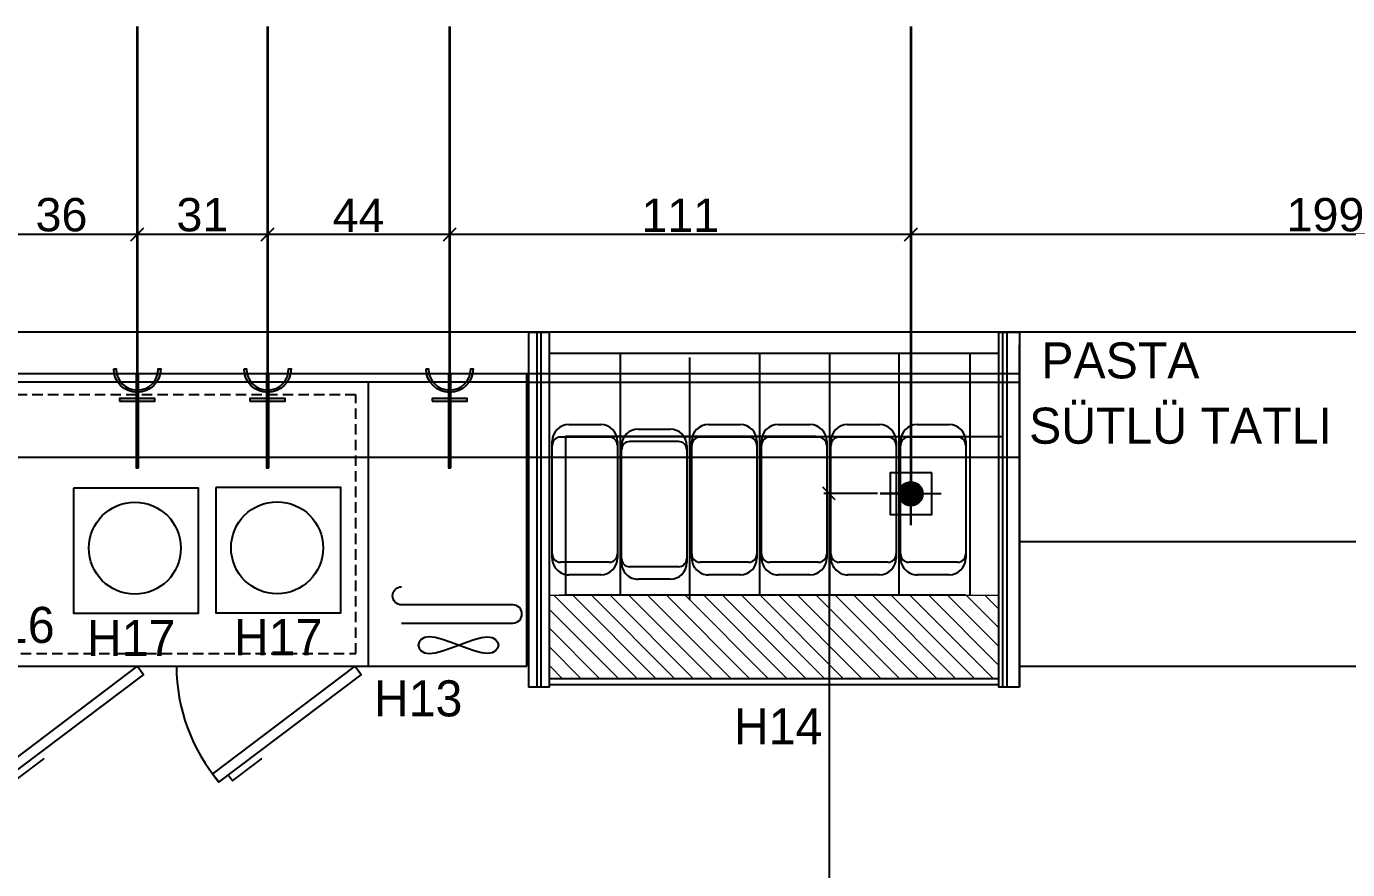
# Model space of a CAD drawing. Header units: millimetres. Extents: x 63882 to 85892, y -58394 to -53173.
# Drawn here: x 68626.9 to 68943.4, y -55242.7 to -55040.7 of the extents above; entities that cross this region are included whole.
import ezdxf
from ezdxf.enums import TextEntityAlignment as Align

# ---------------------------------------------------------------- set-up
doc = ezdxf.new("R2010")
doc.units = ezdxf.units.MM
doc.header["$LTSCALE"] = 5
doc.linetypes.add('DASHED', pattern=[0.75, 0.5, -0.25])
for name, color, linetype in [('-DWG_ANA', 7, 'Continuous'), ('CAM', 4, 'Continuous'), ('ELEKTRİK', 10, 'Continuous'), ('MAK', 1, 'Continuous'), ('OLCU', 8, 'Continuous'), ('S2000-002 Çizgi', 7, 'Continuous')]:
    doc.layers.add(name, color=color, linetype=linetype)
doc.layers.add('ELK', color=1, linetype='Continuous', lineweight=35)
doc.layers.add('t_makine', color=177, linetype='Continuous', lineweight=18)
doc.styles.get("Standard").update_dxf_attribs({"font": 'arial.ttf'})
doc.styles.add('TAKSİM', font='GOTHIC.TTF', dxfattribs={"height": 20})
doc.dimstyles.new('OLCU50', dxfattribs={"dimtxt": 8, "dimasz": 3, "dimexe": 1.25, "dimexo": 0.625, "dimtad": 1, "dimdec": 0, "dimtxsty": 'Standard', "dimblk": 'OBLIQUE', "dimcen": 2.5, "dimclrd": 256, "dimclre": 251, "dimclrt": 25, "dimadec": 0, "dimazin": 0, "dimtfac": 1, "dimtdec": 0, "dimtmove": 0, "dimatfit": 3, "dimldrblk": 'OBLIQUE', "dimfxl": 1, "dimarcsym": 0})

# ---------------------------------------------------------------- blocks, each defined once
blk = doc.blocks.new('A$C750058B0')
at = {"layer": 'S2000-002 Çizgi'}
blk.add_line((232.9999909865501, 95.81554363428585), (44.9999909865501, 95.81554363428587), dxfattribs=at)
for points in [[(232.9999909865501, 27.81554363428586), (232.9999909865501, 97.81554363428585), (44.9999909865501, 97.81554363428587), (44.9999909865501, 27.81554363428589)], [(223.5600056875428, 30.84168234974823), (222.1030107683237, 31.013712083065), (220.4009139000755, 31.46724501635617), (218.5354157324764, 32.10844674963027), (216.5882169152028, 32.84348288289403), (214.6410180979274, 33.57851901615868), (212.7755199303283, 34.21972074943278), (211.0734230620819, 34.67325368272304), (209.6164281428628, 34.84528341604073), (208.4726190473993, 34.67325368272304), (207.6556125506413, 34.21972074943278), (207.1654086525868, 33.57851901615868), (207.0020073532341, 32.84348288289493), (207.1654086525868, 32.10844674963027), (207.6556125506413, 31.46724501635617), (208.4726190473993, 31.013712083065), (209.6164281428628, 30.84168234974823), (211.0734230620819, 31.013712083065), (212.7755199303283, 31.46724501635617), (214.6410180979274, 32.10844674963027), (216.5882169152028, 32.84348288289403), (218.5354157324764, 33.57851901615868), (220.4009139000755, 34.21972074943278), (222.1030107683237, 34.67325368272304), (223.5600056875428, 34.84528341604073), (224.7038147830044, 34.67325368272304), (225.5208212797643, 34.21972074943278), (226.0110251778187, 33.57851901615868), (226.1744264771696, 32.84348288289493), (226.0110251778187, 32.10844674963027), (225.5208212797624, 31.46724501635617), (224.7038147830044, 31.013712083065)], [(81.69131034375917, 0.1504688225732309), (47.46234723069486, 25.76180584750185), (48.99902745219063, 27.81554363428589), (83.22799056525494, 2.20420660935727)], [(107.0589862014849, -1.286411495017829e-05), (141.169466500035, 25.7689148163727), (139.6233308392057, 27.81554363428589), (105.5128505406556, 2.046615953798237)], [(159.2331020383271, -1.28641149786e-05), (193.3435823368773, 25.76891481637267), (191.7974466760479, 27.81554363428586), (157.6869663774978, 2.046615953798209)]]:
    blk.add_lwpolyline(points, close=True, dxfattribs=at)
blk.add_lwpolyline([(194.9999909865501, 95.81554363428585), (194.9999909865501, 27.81554363428586)], dxfattribs=at)
at = {"layer": 'S2000-002 Çizgi', "linetype": 'DASHED'}
blk.add_lwpolyline([(191.99999098655, 92.81554363428585), (47.9999909865501, 92.81554363428587), (47.9999909865501, 30.81554363428589), (191.99999098655, 30.81554363428586)], close=True, dxfattribs=at)
at = {"layer": 'S2000-002 Çizgi'}
for points in [[(229.6686557822813, 42.49721189235333), (202.9968573629358, 42.49721189235333, -1), (202.9968573629358, 46.84301588381095)], [(202.9968573629358, 38.15140790089481), (229.6686557822813, 38.15140790089481, 1), (229.6686557822813, 42.49721189235333)]]:
    blk.add_lwpolyline(points, format="xyb", dxfattribs=at)
at = {"layer": 'S2000-002 Çizgi', "const_width": 0.4275000000000001}
for points in [[(79.43910416412567, 1.835650209041005), (78.4488790722726, 0.5122371396774099), (72.7943475725215, 4.743160275730617), (71.34650051161319, 5.826491339980775)], [(109.3033964182041, 1.695537713120784), (110.2997145235241, 0.376705609434822), (115.9346729849494, 4.633662292661967), (117.3775083546125, 5.723659266327586)], [(161.4775122550463, 1.695537713120756), (162.4738303603662, 0.3767056094347936), (168.1087888217916, 4.633662292661938), (169.5516241914547, 5.723659266327558)]]:
    blk.add_lwpolyline(points, dxfattribs=at)
at = {"layer": 'S2000-002 Çizgi'}
for centre, radius, start, end in [((48.99902745219063, 27.81554363428589), 42.74999999999995, 319.7550348336183, 0), ((139.6233308392057, 27.81554363428589), 42.74999999999999, 180, 220.5092126637801), ((191.7974466760479, 27.81554363428586), 42.74999999999999, 180, 220.5092126637801)]:
    blk.add_arc(centre, radius, start, end, dxfattribs=at)
blk = doc.blocks.new('A$C0A5F233F')
at = {"layer": 'S2000-002 Çizgi'}
blk.add_lwpolyline([(3.643508534878492e-06, 29.5281524233651), (5.299925527324376, 1.621354749659076e-05), (34.82806173714198, 5.299938097363338), (29.52813985332614, 34.82807430718094), (3.643508534878492e-06, 29.5281524233651)], dxfattribs=at)
blk.add_circle((17.02655617501296, 17.94435353750305), 11.02089809788231, dxfattribs=at)
blk = doc.blocks.new('A$C2B3414BB')
at = {"layer": 'OLCU'}
for p, q in [((3.000031262403354, 13.63338902300166), (3.000031262403354, 2.000047165449359)), ((4.000031262403354, 15.63338902300166), (32.00003126240335, 15.63338902300166)), ((33.00003126240335, 13.63338902300166), (33.00003126240335, 2.000047165449359)), ((3.126240335404873e-05, 4.000047165449359), (3.126240335404873e-05, 11.63338902300166)), ((36.00003126240335, 11.63338902300166), (36.00003126240335, 4.000047165449359)), ((32.00003126240335, 4.716543480753899e-05), (4.000031262403354, 4.716543480753899e-05))]:
    blk.add_line(p, q, dxfattribs=at)
for centre, radius, start, end in [((4.000031262403354, 11.63338902300166), 4, 90, 180), ((5.000031262403354, 13.63338902297255), 2, 90, 180), ((31.00003126240335, 13.63338902297255), 2, 0, 90), ((32.00003126240335, 11.6333890229871), 4, 0, 90), ((4.000031262403354, 4.000047165449359), 4, 180, 270), ((32.00003126240335, 4.000047165449359), 4, 270, 0), ((5.000031262403354, 2.000047165449359), 2, 180, 270), ((31.00003126240335, 2.000047165449359), 2, 270, 0)]:
    blk.add_arc(centre, radius, start, end, dxfattribs=at)
blk = doc.blocks.new('A$C0F906DE9')
at = {"layer": 't_makine'}
h = blk.add_hatch(dxfattribs=at)
h.set_pattern_fill('ANSI31', color=0, scale=1.000000000000001, angle=450.0000000000604, style=0)
h.set_pattern_definition([(135.0000000000602, (9778.30200089114, -38781.8862182494), (-2.245064030264927, -2.245064030269659), [])])
h.paths.add_polyline_path([(112.6272245569708, 22.00000107957021), (112.6272245569126, 2.000001080428774), (5.000004157453077, 2.000001079293725), (5.000004157038347, 22.00000107895175)])
at = {"color": 0}
for p, q in [((4.157074727118015e-06, 85.00000107902451), (4.157562216278166e-06, 1.079410139936954e-06)), ((113.6272245565633, 1.079170033335686e-06), (113.627224556767, 85.00000107941014)), ((117.6272245562868, 85.00000107900269), (117.6272245567743, 1.079381036106497e-06)), ((117.6272245562868, 85.00000107900269), (117.6272245564614, 69.00000107916276)), ((22.03148330315889, 22.00000108012318), (22.03148330274416, 80.00000107982487)), ((55.45718988790031, 22.00000108000677), (55.4571898881768, 80.00000108033419)), ((72.17039839785866, 22.0000010804215), (72.17039839748759, 80.00000108007953)), ((88.82253730511002, 22.00000107925007), (88.82253730469529, 80.00000107895175)), ((105.8225373052992, 22.00000107943924), (105.8225373049208, 80.00000107909727)), ((105.8225373052992, 22.00000107943924), (105.8225373049208, 80.00000107909727)), ((117.6272245567743, 1.079381036106497e-06), (117.6272245564396, 82.00000107915548)), ((38.64419377804006, 20.91712433985231), (38.64419377831655, 78.91712434017245))]:
    blk.add_line(p, q, dxfattribs=at)
at = {"layer": 'CAM', "color": 0}
for p, q in [((3.00000415732211, 1.079199137166142e-06), (3.000004157525836, 85.00000107943197)), ((5.000004157569492, 1.079381036106497e-06), (5.000004157082003, 85.00000107899541)), ((112.6272245563159, 85.00000107898813), (112.6272245568034, 1.079373760148883e-06)), ((114.6272245565269, 85.00000107921369), (114.6272245563232, 1.078973582480103e-06)), ((112.6272245569126, 2.000001080428774), (5.000004157453077, 2.000001079293725))]:
    blk.add_line(p, q, dxfattribs=at)
at = {"layer": 'MAK', "color": 0}
for p, q in [((4.157074727118015e-06, 85.00000107902451), (5.000004157082003, 85.00000107899541)), ((4.157074727118015e-06, 85.00000107902451), (4.157525836490095e-06, 1.079453795682639e-06)), ((2.000004363857443, 85.00000107891537), (1.999998502906237, 1.079439243767411e-06)), ((112.6272245563159, 85.00000107898813), (117.6272245562868, 85.00000107900269)), ((5.00000415724935, 80.00000107899541), (112.627224556345, 80.00000107899541)), ((117.6272245564396, 82.00000107915548), (117.6272245567743, 1.079381036106497e-06)), ((8.872690311371116, 60.00000107929372), (113.6272245567598, 60.00000107936648)), ((5.000004157569492, 1.079381036106497e-06), (4.157562216278166e-06, 1.079410139936954e-06)), ((112.6272245564178, 0.5000010790463421), (5.000004157183866, 0.500001079053618)), ((117.6272245567743, 1.079381036106497e-06), (112.6272245568034, 1.079373760148883e-06))]:
    blk.add_line(p, q, dxfattribs=at)
at = {"layer": 'OLCU', "color": 0}
for p, q in [((5.000004157533112, 1.079424691852182e-06), (5.000004157242074, 82.0000010791482)), ((68.72825439072767, 60.00000107896631), (8.872690311371116, 60.00000107929372)), ((8.872690311371116, 60.00000107929372), (8.872690311334736, 22.000001079301)), ((104.7282543913097, 22.00000107953383), (8.872690311334736, 22.000001079301))]:
    blk.add_line(p, q, dxfattribs=at)
at = {"layer": 't_makine', "color": 0, "extrusion": (5.766071237000001e-07, 1.907700359434107e-12, 0.9999999999998338)}
blk.add_line((69.41158346223528, 22.00000107922824), (7.32607964532508, 22.00000107925734), dxfattribs=at)
at = {"layer": 't_makine', "color": 0}
blk.add_lwpolyline([(112.6272245569708, 22.00000107957021), (112.6272245569126, 2.000001080428774), (5.000004157453077, 2.000001079293725), (5.000004157038347, 22.00000107895175)], close=True, dxfattribs=at)
at = {"color": 0, "rotation": 270.0000000045857}
for p in [(5.666385941549379, 62.8879820481161), (22.2790964166561, 61.80510530898027), (39.0920925262908, 62.88798204799969), (55.80530103555793, 62.88798204778868), (72.45743994303484, 62.88798204775958), (89.13685265366075, 62.88798204792693)]:
    blk.add_blockref('A$C2B3414BB', p, dxfattribs=at)
blk = doc.blocks.new('A$C611F6802')
at = {"layer": '-DWG_ANA'}
h = blk.add_hatch(dxfattribs=at)
h.set_pattern_fill('ANSI31', color=1, style=0)
h.set_pattern_definition([(45, (-55670.14020227872, -22065.11067284289), (-0.08838834764831843, 0.08838834764831845), [])])
h.paths.add_polyline_path([(4.423971784401617, 7.700424825947266, 1), (10.13888412773802, 7.700424825947266, 1)])
at = {"layer": '-DWG_ANA', "color": 1}
for p, q in [((7.28142795606982, 7.700424825947266), (7.28142795606982, 15.25836134111159)), ((7.28142795606982, 15.25836134111159), (7.28142795606982, 0)), ((7.28142795606982, 7.629180670555797), (0, 7.629180670555797)), ((7.28142795606982, 7.629180670555797), (14.67722620816494, 7.629180670555797)), ((14.67722620816494, 7.629180670555797), (7.28142795606982, 7.629180670555797))]:
    blk.add_line(p, q, dxfattribs=at)
blk.add_lwpolyline([(2.28142795606982, 2.700424825947266), (12.28142795606982, 2.700424825947266), (12.28142795606982, 12.70042482594727), (2.28142795606982, 12.70042482594727)], close=True, dxfattribs=at)
blk.add_circle((7.28142795606982, 7.700424825947266), 2.857456171668203, dxfattribs=at)
blk = doc.blocks.new('A$C50025146')
at = {"layer": 'ELEKTRİK'}
for points in [[(16.0258407970905, 9.846670621633166), (16.5885051934838, 9.846670621633166), (16.5885051934838, 1.406704675742731), (16.0258407970905, 1.406704675742731)], [(6.940050297998823e-05, 5.345355450490388), (6.940050297998823e-05, 5.908019846885509), (22.50664525620232, 5.908019846885509), (22.50664525620232, 5.345355450490388)]]:
    blk.add_hatch(color=256, dxfattribs=at).paths.add_polyline_path(points)
h = blk.add_hatch(color=256, dxfattribs=at)
edge = h.paths.add_edge_path()
edge.add_line((23.70435837441619, 11.25333161261187), (23.70435837441619, 10.69066721622039))
edge.add_ellipse((23.70435837441619, 5.626687648689767), major_axis=(3.580774291992597, -3.580774291992606), ratio=0.9999999999999413, start_angle=134.9999999999983, end_angle=314.9999999999983)
edge.add_line((23.70435837441619, 0.5627080811555061), (23.70435837441619, 4.368476402305532e-05))
edge.add_ellipse((23.70435837441619, 5.626687648689767), major_axis=(3.978638102213783, 3.978638102213774), ratio=0.9999999999999128, start_angle=45.0000000000025, end_angle=225.0000000000025, ccw=False)
for points, elevation in [([(16.0258407970905, 1.406704675742731), (16.0258407970905, 9.846670621633166), (16.5885051934838, 9.846670621633166), (16.5885051934838, 1.406704675742731)], 4.791194770819646e-08), ([(6.940050297998823e-05, 5.908019846885509), (22.50664525620232, 5.908019846885509), (22.50664525620232, 5.345355450490388), (6.940050297998823e-05, 5.345355450490388)], 4.794507297291503e-08)]:
    blk.add_lwpolyline(points, close=True, dxfattribs=dict(at, elevation=elevation))
at = {"layer": 'ELEKTRİK', "elevation": 4.798666618537076e-08}
blk.add_lwpolyline([(23.70435837441437, 4.368476402305532e-05), (23.70435837441619, 0.5627080811555061, -0.9999999999999944), (23.70435837441619, 10.69066721622039), (23.70435837441619, 11.25333161261187, 0.9999999999999944)], format="xyb", close=True, dxfattribs=at)
blk = doc.blocks.new('_Oblique')
at = {"color": 0, "linetype": 'ByBlock', "lineweight": -2}
blk.add_line((-0.5, -0.5), (0.5, 0.5), dxfattribs=at)
blk = doc.blocks.new('*D80')
at = {"color": 251, "lineweight": -2, "ltscale": 5, "transparency": 16777216}
for p, q in [((68838.78279961509, -55113.32484068832), (68838.78279961509, -55089.31557332132)), ((69037.45555921084, -55113.32484068833), (69037.45555921084, -55089.31557332132))]:
    blk.add_line(p, q, dxfattribs=at)
at = {"lineweight": -2, "ltscale": 5, "transparency": 16777216}
blk.add_line((69037.45555921084, -55090.56557332132), (68838.78279961509, -55090.56557332132), dxfattribs=at)
at = {"layer": 'Defpoints', "color": 0, "ltscale": 5, "transparency": 16777216}
for p in [(68838.78279961509, -55090.56557332132), (68838.78279961509, -55113.94984068832), (69037.45555921084, -55113.94984068833)]:
    blk.add_point(p, dxfattribs=at)
at = {"lineweight": -2, "ltscale": 5, "transparency": 16777216, "xscale": 3, "yscale": 3, "zscale": 3, "rotation": 180}
blk.add_blockref('_Oblique', (68838.78279961509, -55090.56557332132), dxfattribs=at)
at = {"lineweight": -2, "ltscale": 5, "transparency": 16777216, "xscale": 3, "yscale": 3, "zscale": 3}
blk.add_blockref('_Oblique', (69037.45555921084, -55090.56557332132), dxfattribs=at)
at = {"color": 25, "ltscale": 5, "transparency": 16777216, "insert": (68938.11917941296, -55085.85598941955), "char_height": 8, "attachment_point": 5}
blk.add_mtext('199', dxfattribs=at)
blk = doc.blocks.new('*D81')
at = {"color": 251, "lineweight": -2, "ltscale": 5, "transparency": 16777216}
for p, q in [((68728.25411339395, -55113.32484068832), (68728.25411339395, -55089.31557332132)), ((68838.78279961509, -55113.32484068832), (68838.78279961509, -55089.31557332132))]:
    blk.add_line(p, q, dxfattribs=at)
at = {"lineweight": -2, "ltscale": 5, "transparency": 16777216}
blk.add_line((68838.78279961509, -55090.56557332132), (68728.25411339395, -55090.56557332132), dxfattribs=at)
at = {"layer": 'Defpoints', "color": 0, "ltscale": 5, "transparency": 16777216}
for p in [(68728.25411339395, -55090.56557332132), (68728.25411339395, -55113.94984068832), (68838.78279961509, -55113.94984068832)]:
    blk.add_point(p, dxfattribs=at)
at = {"lineweight": -2, "ltscale": 5, "transparency": 16777216, "xscale": 3, "yscale": 3, "zscale": 3, "rotation": 180}
blk.add_blockref('_Oblique', (68728.25411339395, -55090.56557332132), dxfattribs=at)
at = {"lineweight": -2, "ltscale": 5, "transparency": 16777216, "xscale": 3, "yscale": 3, "zscale": 3}
blk.add_blockref('_Oblique', (68838.78279961509, -55090.56557332132), dxfattribs=at)
at = {"color": 25, "ltscale": 5, "transparency": 16777216, "insert": (68783.51845650452, -55085.92420224356), "char_height": 8, "attachment_point": 5}
blk.add_mtext('111', dxfattribs=at)
blk = doc.blocks.new('*D82')
at = {"color": 251, "lineweight": -2, "ltscale": 5, "transparency": 16777216}
for p, q in [((68684.62306531753, -55113.32484068831), (68684.62306531753, -55089.31557332132)), ((68728.25411339395, -55113.32484068832), (68728.25411339395, -55089.31557332132))]:
    blk.add_line(p, q, dxfattribs=at)
at = {"lineweight": -2, "ltscale": 5, "transparency": 16777216}
blk.add_line((68728.25411339395, -55090.56557332132), (68684.62306531753, -55090.56557332132), dxfattribs=at)
at = {"layer": 'Defpoints', "color": 0, "ltscale": 5, "transparency": 16777216}
for p in [(68684.62306531753, -55090.56557332132), (68684.62306531753, -55113.94984068831), (68728.25411339395, -55113.94984068832)]:
    blk.add_point(p, dxfattribs=at)
at = {"lineweight": -2, "ltscale": 5, "transparency": 16777216, "xscale": 3, "yscale": 3, "zscale": 3, "rotation": 180}
blk.add_blockref('_Oblique', (68684.62306531753, -55090.56557332132), dxfattribs=at)
at = {"lineweight": -2, "ltscale": 5, "transparency": 16777216, "xscale": 3, "yscale": 3, "zscale": 3}
blk.add_blockref('_Oblique', (68728.25411339395, -55090.56557332132), dxfattribs=at)
at = {"color": 25, "ltscale": 5, "transparency": 16777216, "insert": (68706.43858935573, -55085.94057332132), "char_height": 8, "attachment_point": 5}
blk.add_mtext('44', dxfattribs=at)
blk = doc.blocks.new('*D83')
at = {"color": 251, "lineweight": -2, "ltscale": 5, "transparency": 16777216}
for p, q in [((68653.39240328985, -55113.32484068831), (68653.39240328985, -55089.31557332132)), ((68684.62306531753, -55113.32484068831), (68684.62306531753, -55089.31557332132))]:
    blk.add_line(p, q, dxfattribs=at)
at = {"lineweight": -2, "ltscale": 5, "transparency": 16777216}
blk.add_line((68684.62306531753, -55090.56557332132), (68653.39240328985, -55090.56557332132), dxfattribs=at)
at = {"layer": 'Defpoints', "color": 0, "ltscale": 5, "transparency": 16777216}
for p in [(68653.39240328985, -55090.56557332132), (68653.39240328985, -55113.94984068831), (68684.62306531753, -55113.94984068831)]:
    blk.add_point(p, dxfattribs=at)
at = {"lineweight": -2, "ltscale": 5, "transparency": 16777216, "xscale": 3, "yscale": 3, "zscale": 3, "rotation": 180}
blk.add_blockref('_Oblique', (68653.39240328985, -55090.56557332132), dxfattribs=at)
at = {"lineweight": -2, "ltscale": 5, "transparency": 16777216, "xscale": 3, "yscale": 3, "zscale": 3}
blk.add_blockref('_Oblique', (68684.62306531753, -55090.56557332132), dxfattribs=at)
at = {"color": 25, "ltscale": 5, "transparency": 16777216, "insert": (68669.00773430368, -55085.85326090659), "char_height": 8, "attachment_point": 5}
blk.add_mtext('31', dxfattribs=at)
blk = doc.blocks.new('*D84')
at = {"color": 251, "lineweight": -2, "ltscale": 5, "transparency": 16777216}
for p, q in [((68617.1097307329, -55113.32484068831), (68617.1097307329, -55089.31557332132)), ((68653.39240328985, -55113.32484068831), (68653.39240328985, -55089.31557332132))]:
    blk.add_line(p, q, dxfattribs=at)
at = {"lineweight": -2, "ltscale": 5, "transparency": 16777216}
blk.add_line((68653.39240328985, -55090.56557332132), (68617.1097307329, -55090.56557332132), dxfattribs=at)
at = {"layer": 'Defpoints', "color": 0, "ltscale": 5, "transparency": 16777216}
for p in [(68617.1097307329, -55090.56557332132), (68617.1097307329, -55113.94984068831), (68653.39240328985, -55113.94984068831)]:
    blk.add_point(p, dxfattribs=at)
at = {"lineweight": -2, "ltscale": 5, "transparency": 16777216, "xscale": 3, "yscale": 3, "zscale": 3, "rotation": 180}
blk.add_blockref('_Oblique', (68617.1097307329, -55090.56557332132), dxfattribs=at)
at = {"lineweight": -2, "ltscale": 5, "transparency": 16777216, "xscale": 3, "yscale": 3, "zscale": 3}
blk.add_blockref('_Oblique', (68653.39240328985, -55090.56557332132), dxfattribs=at)
at = {"color": 25, "ltscale": 5, "transparency": 16777216, "insert": (68635.25106701138, -55085.85326090659), "char_height": 8, "attachment_point": 5}
blk.add_mtext('36', dxfattribs=at)
blk = doc.blocks.new('*D124')
at = {"color": 251, "lineweight": -2, "ltscale": 5, "transparency": 16777216}
for p, q in [((68830.762001363, -55152.57734637714), (68817.9185801988, -55152.57734637714)), ((68830.25928021151, -55363.94984068826), (68817.9185801988, -55363.94984068826))]:
    blk.add_line(p, q, dxfattribs=at)
at = {"lineweight": -2, "ltscale": 5, "transparency": 16777216}
blk.add_line((68819.1685801988, -55152.57734637714), (68819.1685801988, -55363.94984068826), dxfattribs=at)
at = {"layer": 'Defpoints', "color": 0, "ltscale": 5, "transparency": 16777216}
for p in [(68831.387001363, -55152.57734637714), (68819.1685801988, -55363.94984068826), (68830.88428021151, -55363.94984068826)]:
    blk.add_point(p, dxfattribs=at)
at = {"lineweight": -2, "ltscale": 5, "transparency": 16777216, "xscale": 3, "yscale": 3, "zscale": 3}
for p, rotation in [((68819.1685801988, -55152.57734637714), 90), ((68819.1685801988, -55363.94984068826), 270)]:
    blk.add_blockref('_Oblique', p, dxfattribs=dict(at, rotation=rotation))
at = {"color": 25, "ltscale": 5, "transparency": 16777216, "insert": (68814.52720912106, -55258.26359353269), "char_height": 8, "attachment_point": 5, "rotation": 90}
blk.add_mtext('211', dxfattribs=at)

msp = doc.modelspace()

# ---------------------------------------------------------------- linework, layer by layer
for p, q in [((68864.79268196865, -55113.94984068832), (68551.75538010243, -55113.94984068831)), ((68864.79268196865, -55123.94984068833), (68558.7553801024, -55123.94984068832)), ((68864.79268196865, -55143.94984068833), (68551.75538010243, -55143.94984068831)), ((68864.79268196865, -55164.06803948517), (69364.79268196865, -55164.06803948517))]:
    msp.add_line(p, q)
for points in [[(68864.79268196865, -55193.94984068834), (69064.79268196865, -55193.94984068834), (69064.79268196865, -55113.94984068833), (68864.79268196865, -55113.94984068832)], [(68746.7553801024, -55125.94984068831), (68864.79268196865, -55125.94984068831), (68864.79268196865, -55123.94984068833), (68746.7553801024, -55123.94984068833)]]:
    msp.add_lwpolyline(points, close=True)
at = {"layer": 'ELK', "color": 1}
for p, q in [((68653.39240328986, -55040.69719430611), (68653.39240328985, -55123.94984068831)), ((68684.62306531754, -55040.69719430611), (68684.62306531753, -55123.94984068831)), ((68728.25411339397, -55040.69719430611), (68728.25411339395, -55123.94984068831)), ((68838.78279961509, -55040.69719430611), (68838.78279961509, -55152.64859053253))]:
    msp.add_line(p, q, dxfattribs=at)

# ---------------------------------------------------------------- block references
at = {"layer": '-DWG_ANA', "color": 0, "rotation": 180}
msp.add_blockref('A$C611F6802', (68846.06422757116, -55144.94816570658), dxfattribs=at)
at = {"ltscale": 5}
msp.add_blockref('A$C0F906DE9', (68747.16545741237, -55198.94984176732), dxfattribs=at)
at = {"rotation": 349.8244891569504}
for p in [(68632.90358067832, -55180.34196357546), (68666.98312535114, -55180.25469638733)]:
    msp.add_blockref('A$C0A5F233F', p, dxfattribs=at)
at = {"layer": 'ELEKTRİK', "xscale": -1, "rotation": 270}
for p in [(68647.76571564117, -55146.45648594453, -4.794507297291816e-08), (68678.99637766885, -55146.45648594453, -4.794507297291816e-08), (68722.62742574528, -55146.45648594453, -4.794507297291816e-08)]:
    msp.add_blockref('A$C50025146', p, dxfattribs=at)
at = {"layer": 'S2000-002 Çizgi'}
msp.add_blockref('A$C750058B0', (68513.75538911586, -55221.7653843226), dxfattribs=at)

# ---------------------------------------------------------------- texts
at = {"style": 'TAKSİM'}
for s, height, p in [('PASTA', 8.639999999999999, (68888.98145790146, -55125.01863292308)), ('SÜTLÜ TATLI', 8.64, (68903.37767592086, -55140.65973365078)), ('H16', 8.64, (68623.00770141763, -55188.38694506066)), ('H17', 8.64, (68651.93824947215, -55191.52924371482)), ('H17', 8.64, (68687.15804864347, -55191.31975812096)), ('H13', 8.64, (68720.70958769851, -55205.98380867619)), ('H14', 8.64, (68806.96644216718, -55212.66290112954))]:
    msp.add_text(s, height=height, dxfattribs=at).set_placement(p, align=Align.CENTER)

# ---------------------------------------------------------------- dimensions: what is measured, and where the dimension line sits
at = {"ltscale": 5}
for base, p1, p2, picture, middle in [((68617.1097307329, -55090.56557332132), (68653.39240328985, -55113.94984068831), (68617.1097307329, -55113.94984068831), '*D84', (68635.25106701138, -55085.85326090659)), ((68653.39240328985, -55090.56557332132), (68684.62306531753, -55113.94984068831), (68653.39240328985, -55113.94984068831), '*D83', (68669.00773430368, -55085.85326090659)), ((68684.62306531753, -55090.56557332132), (68728.25411339395, -55113.94984068832), (68684.62306531753, -55113.94984068831), '*D82', (68706.43858935573, -55085.94057332132)), ((68728.25411339395, -55090.56557332132), (68838.78279961509, -55113.94984068832), (68728.25411339395, -55113.94984068832), '*D81', (68783.51845650452, -55085.92420224356)), ((68838.78279961509, -55090.56557332132), (69037.45555921084, -55113.94984068833), (68838.78279961509, -55113.94984068832), '*D80', (68938.11917941296, -55085.85598941955))]:
    dim = msp.add_linear_dim(base=base, p1=p1, p2=p2, dimstyle='OLCU50', override={"dimtmove": 1}, dxfattribs=at)
    dim.commit()
    dim.dimension.update_dxf_attribs({"geometry": picture, "text_midpoint": middle})
dim = msp.add_linear_dim(base=(68819.1685801988, -55363.94984068826), p1=(68831.387001363, -55152.57734637714), p2=(68830.88428021151, -55363.94984068826), angle=90, dimstyle='OLCU50', dxfattribs=at)
dim.commit()
dim.dimension.update_dxf_attribs({"geometry": '*D124', "text_midpoint": (68814.52720912106, -55258.26359353269)})

doc.saveas('drawing.dxf')
